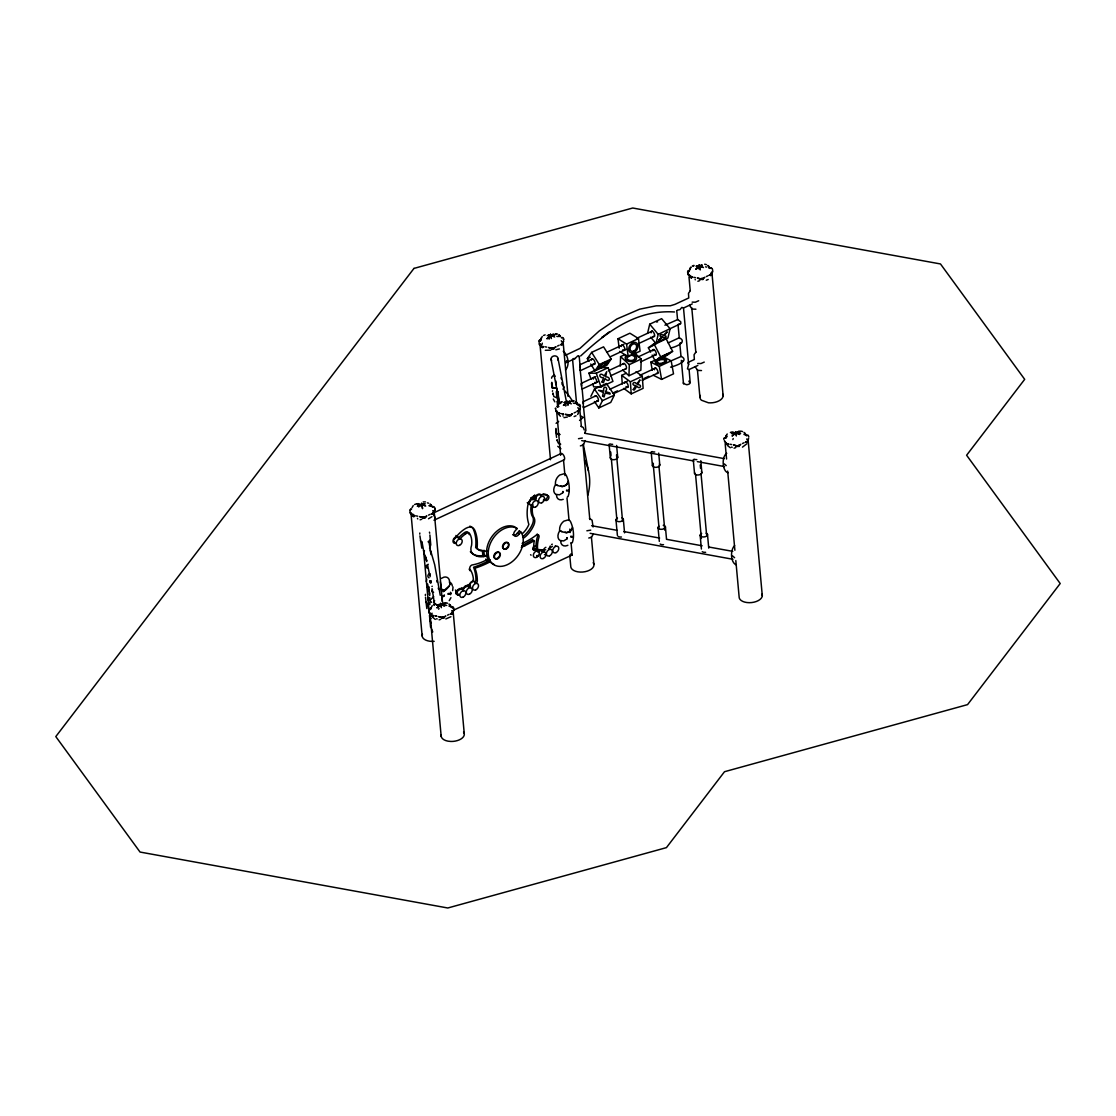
<?xml version="1.0" encoding="UTF-8"?>
<svg xmlns="http://www.w3.org/2000/svg" width="1116" height="1116" viewBox="0 0 1116 1116"><rect width="100%" height="100%" fill="white"/><g stroke="black" fill="none" stroke-linecap="round" stroke-linejoin="round"><path stroke-width="1.5" d="M444.14 596.251L444.377 594.967L442.075 597.716L442.438 602.012M448.66 594.158C447.223 595.009 448.395 592.01 448.618 594.172L451.017 593.503L450.418 592.275L450.599 592.959A7.854 5.496 -55.2 0 1 450.599 594.73M448.995 586.277C433.831 598.608 453.431 586.388 449.511 582.231L449.511 580.962A7.854 5.496 -55.2 0 0 444.042 577.125L441.211 578.437M449.999 582.747L450.236 583.849M453.026 586.946L452.636 590.629M562.701 492.812L562.938 491.528L562.701 492.812L559.465 494.806L555.838 494.346A7.854 5.496 -55.2 0 1 555.336 484.958L555.419 483.409A7.854 5.496 -55.2 0 1 559.772 474.998L564.529 473.644A10.797 2.943 29.8 0 0 565.31 474.23A15.108 6.584 41.6 0 0 566.133 475.095C569.23 481.401 570.374 490.091 568.086 496.536A15.54 6.124 -55 0 1 567.374 496.857M566.9 538.93L567.137 537.647L566.9 538.93L563.664 540.939L560.037 540.479A7.854 5.496 -55.2 0 1 559.535 531.09L559.618 529.542A7.854 5.496 -55.2 0 1 563.971 521.116L568.728 519.763A10.797 2.943 29.8 0 0 569.509 520.363A15.108 6.584 41.6 0 0 570.332 521.214C573.415 527.519 574.601 536.168 572.327 542.627M567.207 490.719C565.77 491.57 566.956 488.571 567.165 490.733L568.909 490.412M571.406 536.838C569.969 537.703 571.155 534.69 571.364 536.852L573.108 536.545M430.511 551.276L428.962 541.651M692.269 303.915L683.508 308.03L688.642 364.374L687.47 368.88L689.102 369.535L697.863 365.42M620.273 366.16L620.566 356.632L625.03 354.553M634.976 353.367L641.212 359.073L640.877 370.205L628.964 375.743L629.298 364.625L620.566 356.632M552.378 391.311L552.601 390.726M552.978 394.353L552.922 392.971L553.815 396.543L557.526 398.063L556.675 388.48M556.577 437.416L556.075 433.817M557.177 440.471C556.647 437.319 557.568 445.298 560.692 444.182M551.583 383.011L551.876 387.698M568.281 482.321L568.183 481.233M572.48 528.44L572.382 527.366M427.651 597.004L427.972 599.864M436.886 581.98L436.914 580.529M419.755 534.118L419.825 533.016M425.349 595.47L425.419 594.368M556.563 494.611L556.507 495.406A7.854 5.496 -55.2 0 0 563.217 499.34M560.762 540.744L560.706 541.525A7.854 5.496 -55.2 0 0 567.416 545.473L567.877 545.25M585.161 440.583L583.501 444.81L580.376 445.912M430.316 539.893L428.084 541.818M551.667 383.22L552.671 388.507L551.834 382.314M559.786 434.25C555.266 434.822 555.768 432.213 556.019 428.446M532.764 540.158L532.848 539.642A104.123 72.819 -55.2 0 1 523.627 544.692L521.758 545.585M429.674 597.451L429.953 600.31M412.864 514.058A12.081 4.548 -79.7 0 0 412.655 514.978L412.488 515.871L414.58 515.718L412.808 515.843L410.437 512.467L413.562 516.834L414.064 516.164A12.081 10.086 -11 0 1 414.65 515.494M444.294 617.274L444.015 618.208L438.532 616.604L442.885 617.832L445.8 616.046L441.88 618.348L441.49 617.525M726.614 443.359L726.823 444.252L724.396 440.848L726.865 444.182M593.335 534.062L591.41 537.34L588.76 538.024M647.531 333.377L649.721 324.198L661.635 318.66L670.102 328.815L667.912 337.995L652.469 345.472M655.678 343.226L654.715 343.812L656.068 343.491L658.189 334.368L680.83 323.57L680.76 321.813L677.538 319.343L676.742 310.736M441.545 591.396L440.304 581.924M726.084 437.751L724.061 438.002L725.47 437.723L727.2 433.971M580.222 407.954L579.078 410.911L580.236 407.954M422.518 517.475L422.908 518.298L423.982 517.113M569.606 414.887L565.17 414.343L570.653 415.933L570.932 415.012L568.128 415.25M701.559 279.195L704.601 277.452L701.559 279.195L697.333 278.037L702.815 279.614L702.996 278.721L701.378 278.428L700.29 278.93L700.681 279.767L701.755 278.568M411.944 507.85L413.227 505.59M542.223 336.502L540.046 341.384M541.232 337.897L540.507 340.296M557.861 404.759L557.093 407.019L558.851 403.364M726.209 435.352L725.442 437.611M430.929 607.899L430.455 609.294L432.213 605.639M689.214 270.811L689.102 271.551M431.446 628.238L431.013 626.006M550.439 334.27L551.248 337.646M699.23 264.813L700.178 269.096M430.204 574.991L430.092 576.721M430.204 600.185L433.664 596.544M430.483 617.901L429.967 620.356L431.083 623.091M556.089 423.369L558.642 421.36M427.651 584.017L429.534 594.856M450.948 597.674L449.246 600.659M568.142 482.014C565.993 488.027 560.371 486.911 555.642 484.567M572.341 528.133C570.192 534.145 564.57 533.043 559.841 530.7M426.8 579.106L426.256 581.631M561.934 345.137L563.608 341.091L562.478 344.147L560.441 344.704L562.994 344.049L562.617 343.212A12.081 5.524 65 0 0 562.185 342.361M578.576 411.999L579.246 410.088M711.157 274.703L712.385 271.634L710.725 275.68L710.111 275.15M747.427 441.504L748.585 438.546L747.357 441.615L745.418 442.159L747.985 441.504L747.594 440.68M590.866 396.333L594.493 389.052L606.406 383.513L614.358 395.12L610.745 402.402L598.832 407.94L594.41 401.495M598.832 407.94L602.445 400.658L614.358 395.12M547.049 338.65L551.276 335.149L554.917 335.037L550.411 335.498L547.105 338.72M695.84 269.193L698.532 266.501L701.601 265.301M451.324 613.744L451.924 614.274L452.468 613.284L450.432 613.856L452.984 613.186L452.608 612.349A12.081 5.524 65 0 0 451.715 610.675M709.232 275.247L711.785 274.592L711.408 273.755A12.081 5.524 65 0 0 710.976 272.904M437.095 607.857L440.401 604.635L444.224 603.937M695.896 269.263L699.202 266.04L702.271 265.259M589.039 361.333L587.337 358.613L591.647 352.377L603.561 346.839L611.163 359.031L606.867 365.267L594.954 370.819L590.727 364.039M594.954 370.819L599.264 364.569L611.163 359.031M430.246 549.881L430.999 554.596M577.572 414.468L578.493 413.171M746.841 443.763L742.475 447.139M571.824 542.878A15.54 6.124 -55 0 1 571.573 542.99L571.071 542.934M431.962 516.68L428.502 518.759M450.934 616.73L445.814 618.934M429.283 587.016L428.07 590.95M434.529 604.914L434.347 605.165A2.218 1.018 65 0 0 434.166 605.402M543.046 347.076L542.543 347.746L541.902 346.755M429.534 548.291L430.762 544.831L429.869 534.969M577.781 404.494L579.86 404.703M437.081 607.704L440.904 604.467L444.67 606.141M494.207 564.557A21.609 15.122 -55.2 0 1 489.673 540.256A21.609 15.122 -55.2 0 1 514.002 526.529L517.154 528.565L514.978 531.021A3.697 2.581 -55.2 0 0 514.518 535.959A3.697 2.581 -55.2 0 0 519.01 534.173L520.893 532.067L519.275 530.937L517.392 533.043A3.697 2.581 -55.2 0 1 512.649 534.592M429.772 601.775L429.897 604.551M474.677 582.301L475.304 581.603A2.776 1.939 -55.2 0 0 475.946 579.664A45.086 31.527 -55.2 0 0 473.714 567.639L473.547 567.249A104.123 72.819 -55.2 0 0 488.487 560.971L490.343 559.995M476.086 583.277L476.713 582.58A2.776 1.939 -55.2 0 0 477.355 580.655A45.086 31.527 -55.2 0 0 475.123 568.616L474.956 568.225A104.123 72.819 -55.2 0 0 489.896 561.948L490.105 561.836M418.667 506.971L421.43 504.585L424.499 503.804M563.036 389.275L563.971 387.057L563.175 385.578M436.565 605.151L439.565 604.342L443.819 605.583M567.556 482.823L566.635 484.609L562.157 486.688L560.86 485.948M571.755 528.956L570.834 530.742L566.356 532.82L565.059 532.067M674.524 311.978C636.106 309.453 607.369 331.536 580.641 355.976M566.356 362.602L575.228 358.473L577.642 355.892L579.218 356.604L578.674 356.06M584.631 432.771L585.9 430.525L583.082 402.764M419.337 506.204L422.294 504.223L425.252 503.888M711.269 274.689L709.232 275.261M602.905 336.767L601.873 337.548L609.643 331.647M650.642 352.154L648.382 347.787L653.948 343.77L664.369 338.915M652.135 355.069L655.134 360.887L660.7 356.855L672.613 351.317L665.847 338.218M672.613 351.317L667.047 355.334L655.134 360.887M417.565 505.199L421.402 504.306L425.684 506.092M436.551 605.249L440.904 604.467L441.378 607.69M731.538 433.566L735.374 432.687L738.806 433.901M565.519 369.982C569.885 365.337 568.351 355 563.231 351.219M690.372 290.592L688.488 293.369L688.767 297.958L674.915 304.389L670.409 305.756L656.222 305.826L639.621 309.188L616.883 319.009L599.208 330.992L579.929 348.443L565.31 355.376M695.952 351.945L694.068 354.721L694.347 359.31M552.825 348.652L555.81 346.909M423.787 517.74L426.828 515.997L423.787 517.768L419.56 516.568L425.043 518.159L425.308 517.224L423.606 516.973M734.663 545.585C730.101 549.63 730.394 562.771 736.323 564.905M554.024 349.071L551.89 349.224L551.499 348.387L554.303 348.15M568.518 416.087L572.438 413.771L569.523 415.57L568.811 414.999M739.28 445.605L739.001 446.54L733.519 444.949L737.871 446.163L736.867 446.679L736.49 445.842M552.894 348.611L555.824 346.923M665.945 355.334L667.48 354.218L665.401 354.986M690.637 275.512A12.081 4.548 -79.7 0 0 690.427 276.433L690.26 277.34L691.641 276.726M412.892 515.801L413.869 515.271M432.534 616.869L429.423 612.503L431.725 615.823L432.841 615.321M565.659 362.714L566.775 360.566M670.451 347.969C675.612 347.243 688.014 341.817 679.253 337.771L678.04 324.77M670.577 367.136C675.236 366.034 690.455 360.928 680.997 356.255L679.756 343.365M690.692 277.256L692.352 277.173L690.581 277.298L688.209 273.936L691.334 278.289M558.363 413.548L556.061 410.242L558.474 413.645L560.204 413.492L558.098 413.659M662.639 356.395L660.267 357.971L661.551 357.566M665.108 355.795L668.944 353.451L664.508 355.418M582.343 438.03L578.493 438.7M590.727 530.142L586.876 530.798M568.016 405.415L567.416 402.22L570.862 401.662M665.61 355.683L658.803 358.738L664.759 355.153M567.458 402.248C556.075 410.395 573.317 399.668 564.612 402.248M664.313 356.381L661.718 357.664M557.484 346.044L559.074 345.304M706.275 276.587L707.865 275.847M574.112 412.906L575.703 412.167M428.502 515.118L430.092 514.392M742.475 443.498L744.051 442.759M447.474 615.167L449.064 614.428M533.769 550.439A45.086 31.527 -55.2 0 1 534.173 541.134L534.257 540.618A104.123 72.819 -55.2 0 1 525.036 545.668L521.298 547.398M567.877 404.508L567.542 402.206L571.308 403.88M417.635 505.06L421.806 504.446L421.653 503.428M619.185 348.22L617.985 338.762L629.898 333.21L638.491 338.553L640.096 351.163L628.182 356.715L619.589 351.373M587.337 358.613L590.322 357.232M579.832 364.806L592.443 358.947M606.63 352.335L623.956 344.272M636.566 338.399L652.316 331.075M664.927 325.202L677.691 319.594M617.985 338.762L626.578 344.091L638.491 338.553M594.675 364.011L580.487 370.61L579.804 370.121M610.438 356.674L626.188 349.336M638.798 343.477L654.562 336.139M591.048 379.245L588.927 373.163L600.84 367.624L608.164 367.694L612.949 381.393L601.036 386.931L593.712 386.861L592.652 383.82M648.382 347.787L652.846 345.709M588.927 373.163L596.251 373.232L608.164 367.694M581.506 383.262L595.693 376.664M608.304 370.791L624.067 363.453M638.254 356.855L654.018 349.503M668.219 342.905L679.253 337.771L679.449 338.469M629.298 364.625L641.212 359.073M580.934 383.946L582.147 389.038L597.925 381.728M610.536 375.855L626.299 368.517M640.5 361.919L656.264 354.581M622.268 384.03L621.668 375.381L626.132 373.302M652.302 370.303L650.837 362.156L655.301 360.077M658.273 358.682L662.751 356.604L671.176 360.817L673.52 373.846L661.607 379.398L653.181 375.185M583.166 401.732L595.791 395.845M609.978 389.247L627.332 381.17M639.956 375.297L655.72 367.945M669.921 361.347L681.053 356.492M650.837 362.156L659.263 366.369L671.176 360.817M621.668 375.381L630.373 381.784L642.286 376.245L643.123 388.354L631.21 393.892L623.76 388.396M612.74 393.069L617.441 390.879M644.085 378.477L648.801 376.287M598.009 400.923L583.821 407.535L582.957 406.935M613.786 393.571L627.987 386.973M642.188 380.361L657.966 373.023M434.543 512.453L560.916 453.626M433.971 520.209L563.831 459.945A3.515 1.604 65 0 0 563.608 455.258A3.515 1.604 65 0 0 560.511 454.561M453.682 610.131L572.173 554.973L571.071 542.892M698.672 300.734L695.324 302.213L692.143 302.129M704.252 362.086L700.904 363.565L697.723 363.481M688.237 362.323L694.403 359.478M726.739 453.277C721.466 456.528 722.178 471.05 727.939 472.793M563.831 402.541L570.109 401.579M440.639 603.477L440.806 604.454L444.907 604.175M421.89 504.697L424.833 505.534M708.2 279.474L706.288 280.228M559.409 348.917L555.81 349.796M695.924 309.216L692.046 309.048L689.493 305.268M576.037 415.794L574.126 416.547M701.504 370.554L697.639 370.386L695.087 366.62M731.608 433.426L739.852 432.464L736.267 432.603L732.068 436.035L735.821 432.785L739.657 434.473M692.325 266.013L693.929 265.399M543.534 335.47L545.138 334.856M560.176 402.332L561.766 401.718M414.552 504.558L416.156 503.944M433.538 604.607L435.128 603.979M575.228 358.473L573.01 358.696M579.553 420.439L583.236 417.398L580.446 415.85M431.46 513.806L434.012 513.137L433.622 512.3A12.081 5.524 65 0 0 432.743 510.626M431.46 513.792L433.538 513.193L434.626 510.179L432.952 514.225L432.338 513.695M697.877 281.26L699.551 280.702M550.76 350.159L545.319 350.298M567.388 417.035L563.957 417.649M420.104 519.805L421.778 519.247M734.063 448.186L735.737 447.628M439.076 619.854L440.75 619.296M695.993 266.208L699.174 265.761L703.471 267.561M547.203 335.665L550.397 335.219L553.815 336.446M679.7 324.421L678.43 324.198M681.485 342.835L680.425 342.849M683.201 361.263L681.723 360.97M428.279 564.278L425.866 565.756L427.121 568.253M539.419 343.393L541.734 346.685L543.562 346.63L541.469 346.797M431.892 615.851L433.552 615.767L431.46 615.92L431.627 615.028A12.081 4.548 -79.7 0 1 432.073 613.186M450.808 613.535L452.426 613.256M696.775 265.929L702.606 266.989M547.984 335.386L551.304 335.428L554.68 337.018M577.837 404.48L579.134 404.355M552.546 387.698L556.619 388.019M711.283 268.035L709.985 268.161L712.022 268.384M683.508 308.03L681.876 307.374L679.923 309.634L677.245 310.178M562.492 337.492L561.209 337.618L563.231 337.841M747.483 434.947L748.208 435.296M433.51 506.58L432.213 506.706L434.25 506.929M442.313 589.388L443.61 590.127L441.308 589.304M701.615 279.251L700.96 278.679M423.843 517.796L423.187 517.224M423.201 501.935L425.447 501.907M557.763 485.544L556.354 484.986M561.962 531.676L560.553 531.118M552.741 348.68L548.542 347.481L552.894 348.694L552.169 348.136M559.813 434.626L558.391 434.291M693.803 277.34L695.491 277.633M545.013 346.797L546.7 347.09M729.99 444.252L731.691 444.559M416.031 515.871L417.719 516.178M567.444 402.192L567.123 400.993L567.5 402.179M584.868 433.301L724.312 458.648M581.701 440.611L693.929 461.006M697.333 461.619L724.535 466.572M591.606 525.706L617.12 530.337M623.914 531.579L659.626 538.065M666.433 539.307L702.145 545.794M708.939 547.035L732.752 551.36M590.141 533.322L732.975 559.283M412.655 514.978L413.883 515.201M442.578 617.022L444.196 617.315M567.514 402.206L570.457 403.308M421.806 504.446L421.569 503.274M581.031 426.27L583.277 427.526L584.268 430.023M589.415 518.368L592.08 520.195L593.084 526.961M704.684 264.213L706.4 264.645M555.908 333.67L557.623 334.103M740.885 431.139L742.6 431.557M572.536 400.532L574.252 400.965M427.372 502.87L428.628 503.19M445.898 602.807L447.614 603.24M449.511 582.231L449.86 582.315A7.854 5.496 -55.2 0 1 452.287 585.914M726.223 465.609L724.242 463.851M734.607 557.707L732.626 555.963M560.916 448.785L557.791 446.33M422.127 542.195L420.369 540.814M424.512 550.927L423.564 550.327L422.029 542.209M554.192 388.173L555.587 388.117M558.516 413.576L559.186 414.608L559.493 412.976M452.482 606.63L453.222 606.978M730.31 447.753L727.59 445.591M435.31 619.422L432.603 617.26M427.01 603.324L425.949 602.152M517.154 528.565L515.634 527.673A21.609 15.122 -55.2 0 0 488.794 548.207A21.609 15.122 -55.2 0 0 507.431 564.64A21.609 15.122 -55.2 0 0 521.521 532.862L520.893 532.067M688.865 381.128L690.134 383.207L688.865 384.253L686.814 384.755L683.48 383.625L681.332 360.356M570.764 553.996L572.173 554.973M517.392 533.043L519.01 534.173M523.627 544.692L525.036 545.668M465.386 533.364L465.818 533.657A4.464 3.125 -55.2 0 1 469.139 532.946L469.948 534.104A23.227 16.252 -55.2 0 1 471.663 544.636L471.524 545.571A9.305 6.515 -55.2 0 0 472.542 553.55A23.227 16.252 -55.2 0 0 485.837 556.089L486.799 555.754L488.083 559.116L486.562 559.939A55.521 38.823 -55.2 0 1 471.915 565.003A2.776 1.939 -55.2 0 0 470.031 569.313A30.509 21.33 -55.2 0 1 473.491 580.418A25.305 17.703 -55.2 0 1 472.361 581.673M455.412 590.043L456.388 590.727A2.776 1.939 -55.2 0 0 455.83 592.01M485.906 559.981L487.357 561.013M488.975 562.143L487.539 561.111A21.609 15.122 -55.2 0 1 485.906 558.963M442.857 617.804L442.159 617.274M636.064 371.67L642.286 376.245M452.761 608.22L453.166 608.583A2.218 1.855 -11 0 1 453.724 610.773M429.353 590.741L427.344 587.197M430.706 601.51L431.613 602.319M430.023 617.692L430.943 618.501M622.714 370.038L628.964 375.743M554.819 401.844L553.271 399.04M745.321 433.733L744.107 432.45L746.004 435.045L745.362 433.803M559.242 414.999L560.441 416.268M431.348 505.353L430.134 504.069L432.045 506.678L431.487 505.534M450.334 605.402L451.017 606.727L449.12 604.119L450.459 605.583M541.888 346.713L539.433 343.379M649.721 324.198L658.189 334.368M650.712 337.199L655.999 343.547M519.275 530.937L519.889 531.732M726.795 444.238L727.534 445.2L727.841 443.582M699.286 264.673L700.234 269.933M594.493 389.052L602.445 400.658M591.647 352.377L599.264 364.569M579.748 365.853L581.855 385.773M432.757 631.963L431.697 629.201M421.806 548.151L419.923 535.875M438.267 587.979L438.616 589.248M687.972 363.202L688.642 364.374M653.948 343.77L660.7 356.855M425.88 558.335L425.308 556.34L426.73 560.65L424.317 553.857M596.251 373.232L601.036 386.931M426.814 608.569L425.503 597.227M561.027 377.752L561.362 378.966M424.052 552.071L423.564 550.327L429.172 611.833L427.637 603.714M425.963 558.614L426.758 561.585M735.625 431.808L736.225 435.114M735.542 431.641L736.365 436.007M550.565 334.186L551.388 338.553M429.437 532.151L429.702 533.211M440.555 603.324L440.806 604.454M557.428 401.565L557.749 402.667L557.526 398.063M558.251 392.204L558.056 391.465L559.046 403.825M430.748 551.039L434.696 564.738L440.262 595.316M427.665 565.352L429.716 575.354M555.126 376.371C554.973 373.693 551.471 376.538 551.555 378.185M577.823 410.744L577.962 411.469A12.081 10.086 -11 0 0 577.265 410.967M583.25 444.056L588.467 470.854M557.986 358.389L566.272 400.993M551.025 359.226L559.646 403.546M421.904 504.46L422.559 508.589M659.263 366.369L661.607 379.398M432.059 588.592L434.529 603.965M441.015 605.304L441.239 606.783M422.043 505.255L422.462 508.464M485.488 555.531L484.428 555.098A23.227 16.252 -55.2 0 1 471.133 552.573A9.305 6.515 -55.2 0 1 470.366 551.625M626.578 344.091L628.182 356.715M555.838 380.988L556.326 385.02M555.866 429.339L556.87 434.626L556.745 433.831M723.81 438.672L723.935 439.634M538.833 341.203L538.958 342.166M428.823 610.34L428.949 611.303M409.837 510.291L409.963 511.254M748.655 436.049L748.766 437.151M712.468 269.137L712.58 270.239M580.306 405.457L580.418 406.559M563.678 338.594L563.789 339.696M561.92 382.635L562.129 384.532M453.668 607.718L453.78 608.82M434.808 508.784L434.682 507.668L434.822 508.784M748.194 440.862L762.298 595.777M712.022 273.769L723.126 395.734M725.163 443.526L726.572 459.011M727.674 471.064L734.886 550.244M735.821 560.567L739.113 596.711A11.634 6.389 -5.2 0 0 751.738 602.556A11.634 6.389 -5.2 0 0 762.033 594.13M688.977 276.866L690.218 290.606M691.78 307.793L695.854 352.447M697.416 369.633L699.913 397.115M700.792 460.741L701.88 472.71M707.488 534.48L708.744 548.137M700.234 464.94L700.555 468.399M701.029 473.616L706.554 534.341M695.533 474.286L701.378 538.484M693.259 459.541L694.515 473.212M700.164 535.373L701.406 549.03M658.705 453.096L659.793 465.051M665.401 526.822L666.489 538.791M658.942 465.958L664.787 530.17M653.125 463.168L659.138 529.11M651.172 451.896L652.428 465.553M658.077 527.715L659.319 541.386M616.618 445.451L617.706 457.407M623.314 519.177L624.569 532.848M616.534 454.84L622.547 520.781M610.731 452.036L611.038 455.509M611.359 458.983L616.883 519.721M609.085 444.238L610.34 457.909M615.99 520.07L617.399 535.443M579.79 409.335L581.366 426.549M583.082 445.479L589.82 519.484M591.382 536.698L593.893 564.236M572.592 359.575L576.609 403.755M563.231 343.198L568.086 396.445M569.007 490.147L569.118 491.486M573.206 536.28L573.317 537.619M563.524 460.029L564.947 475.569M566.984 498.001L569.034 520.447M569.816 529.082L570.123 532.541M556.284 391.646L556.717 396.32M557.177 401.495L557.498 404.955M556.717 412.153L560.637 455.175M569.718 555.015L570.82 567.054A11.634 6.389 -5.2 0 0 585.077 571.699A11.634 6.389 -5.2 0 0 593.182 562.659M540.018 344.635L550.495 459.722M453.152 611.638L464.256 733.603M434.236 512.035L442.368 601.357M430.079 614.456L441.183 736.42M429.479 615.251L430.567 627.206M411.051 513.96L422.141 635.925M579.218 356.478L580.236 367.848M583.487 403.769L582.161 389.065M689.102 369.535L690.134 382.007M441.978 596.125L442.075 597.716M630.373 381.784L631.21 393.892M683.48 382.439L683.48 383.625M458.467 594.479A2.776 1.939 -55.2 0 1 456.221 593.266A2.776 1.939 -55.2 0 1 457.825 590.029M469.934 583.947A25.305 17.703 -55.2 0 1 466.028 586.793M464.675 587.574A25.305 17.703 -55.2 0 1 461.94 588.857M460.559 589.346A25.305 17.703 -55.2 0 1 459.192 589.736M459.569 539.168A39.771 27.816 -55.2 0 1 465.818 533.657M454.547 542.543A2.776 1.939 -55.2 0 1 453.947 541.692M454.156 539.795A2.776 1.939 -55.2 0 1 454.505 539.168M455.454 537.842A27.579 19.293 -55.2 0 1 465.888 528.3A9.612 6.724 -55.2 0 1 474.732 530.114A45.282 31.666 -55.2 0 1 477.062 548.542A17.396 12.164 -55.2 0 0 487.399 550.676M552.49 546.296A25.305 17.703 -55.2 0 1 548.444 548.626M545.696 549.714A25.305 17.703 -55.2 0 1 537.717 550.523A30.509 21.33 -55.2 0 1 538.972 537.215A2.776 1.939 -55.2 0 0 536.475 534.955A55.521 38.823 -55.2 0 1 522.149 543.38M555.322 545.64A2.776 1.939 -55.2 0 1 555.629 546.059M546.045 554.15A31.82 22.264 -55.2 0 1 544.427 554.666M538.121 555.601A31.82 22.264 -55.2 0 1 536.615 555.545M536.922 495.434A27.579 19.293 -55.2 0 0 535.61 495.853A9.612 6.724 -55.2 0 0 527.812 505.409A45.282 31.666 -55.2 0 0 528.886 524.422A17.396 12.164 -55.2 0 1 522.274 533.713M543.311 500.177A39.771 27.816 -55.2 0 1 546.477 500.554A2.776 1.939 -55.2 0 0 548.793 498.141A2.776 1.939 -55.2 0 0 547.97 495.657A27.579 19.293 -55.2 0 0 539.544 494.876A2.776 1.939 -55.2 0 0 538.303 495.002M532.904 504.795A23.227 16.252 -55.2 0 0 533.155 516.01L533.448 516.75A9.305 6.515 -55.2 0 1 533.908 524.98A23.227 16.252 -55.2 0 1 523.976 537.884M456.904 594.298A2.776 1.939 -55.2 0 1 455.844 593.238M546.993 494.946A2.776 1.939 -55.2 0 1 547.259 497.499A2.776 1.939 -55.2 0 1 545.068 499.563A39.771 27.816 -55.2 0 0 544.036 499.396M522.567 536.908A23.227 16.252 -55.2 0 0 532.499 524.004A9.305 6.515 -55.2 0 0 532.039 515.759L531.746 515.034A23.227 16.252 -55.2 0 1 531.104 505.827M543.143 493.816A27.579 19.293 -55.2 0 1 546.561 494.681M537.173 534.02A2.776 1.939 -55.2 0 1 537.563 536.238A30.509 21.33 -55.2 0 0 536.308 549.546A25.305 17.703 -55.2 0 0 540.2 549.602M469.236 534.62A23.227 16.252 -55.2 0 0 468.539 533.127L467.73 531.969A4.464 3.125 -55.2 0 0 464.409 532.681A39.771 27.816 -55.2 0 0 458.16 538.177M482.056 550.258A17.396 12.164 -55.2 0 1 475.653 547.565A45.282 31.666 -55.2 0 0 473.324 529.137A9.612 6.724 -55.2 0 0 469.766 526.194M469.125 569.09A30.509 21.33 -55.2 0 1 470.017 570.722M463.545 732.026A11.634 6.389 -5.2 0 1 450.92 741.456L448.004 741.163A11.634 6.389 -5.2 0 1 441.252 734.747M434.166 641.337A11.634 6.389 -5.2 0 1 422.434 634.251M722.75 394.101A11.634 6.389 -5.2 0 1 708.437 402.792L701.434 400.225A11.634 6.389 -5.2 0 1 700.332 395.427M738.973 445.702A11.634 6.389 -5.2 0 1 735.96 446.051M554.443 348.206A11.634 6.389 -5.2 0 1 551.443 348.611M711.45 273.727A11.634 6.389 -5.2 0 1 710.264 275.345M703.192 278.763A11.634 6.389 -5.2 0 1 700.178 279.153M433.803 512.007A11.634 6.389 -5.2 0 1 432.743 513.639M425.894 517.196A11.634 6.389 -5.2 0 1 422.908 517.657M414.58 516.471A11.634 6.389 -5.2 0 1 412.655 515.313M551.625 360.635A3.515 2.929 -11 0 1 554.234 355.892A3.515 2.929 -11 0 1 557.651 359.896M584.561 460.071A68.481 57.153 -11 0 1 587.769 495.365M564.794 390.809A68.481 57.153 -11 0 1 572.703 401.662M439.718 605.346A15.108 12.611 -11 0 1 440.904 605.165A15.108 6.919 65 0 0 440.206 604.719M445.605 605.221A15.108 12.611 -11 0 1 446.749 605.43M448.939 606.072A15.108 12.611 -11 0 1 449.971 606.518M450.962 607.02A15.108 12.611 -11 0 1 451.882 607.592M435.38 604.188A15.108 6.919 65 0 1 435.882 603.951M433.05 616.213A12.081 10.086 -11 0 1 433.636 615.544M437.193 618.892A2.218 0.837 -79.7 0 1 436.579 618.752M442.857 603.296A15.108 5.692 -79.7 0 1 445.591 603.212M438.644 609.197A15.108 5.692 -79.7 0 1 439.062 608.262M441.392 604.565A15.108 5.692 -79.7 0 1 442.368 603.63M429.102 613.326A2.218 1.855 -11 0 1 429.018 612.363M698.295 268.803A15.108 5.692 -79.7 0 1 698.755 267.979M699.216 267.24A15.108 5.692 -79.7 0 1 699.704 266.571M701.169 265.05A15.108 5.692 -79.7 0 1 701.657 264.715M693.329 266.319A15.108 6.919 65 0 1 693.734 265.915M698.323 265.761A15.108 6.919 65 0 1 699.007 266.124M691.836 277.619A12.081 10.086 -11 0 1 692.422 276.949M705.563 266.836A15.108 12.611 -11 0 1 706.665 267.129M708.786 267.924A15.108 12.611 -11 0 1 709.762 268.426M712.622 270.756A2.218 1.855 -11 0 1 712.524 272.178M687.902 274.731A2.218 1.855 -11 0 1 688 273.308M695.24 279.837A2.218 0.837 -79.7 0 1 695.17 279.391M577.865 407.605A12.081 5.524 65 0 1 578.813 409.237M571.81 400.728A15.108 5.692 -79.7 0 1 572.62 401.244M565.7 406.001A15.108 5.692 -79.7 0 1 566.147 405.122M567.067 403.56A15.108 5.692 -79.7 0 1 567.542 402.89M569.007 401.369A15.108 5.692 -79.7 0 1 569.983 400.784M561.571 402.234A15.108 6.919 65 0 1 562.032 401.913M566.161 402.081A15.108 6.919 65 0 1 566.844 402.444M556.396 411.804A2.218 1.855 -11 0 1 555.754 411.051M580.055 408.916A2.218 1.855 -11 0 1 579.623 409.265M579.818 406.322A2.218 1.855 -11 0 1 580.194 406.656M558.028 407.131A15.108 12.611 -11 0 1 558.907 406.405M573.387 403.155A15.108 12.611 -11 0 1 574.503 403.448M576.609 404.243A15.108 12.611 -11 0 1 577.6 404.745M578.52 405.317A15.108 12.611 -11 0 1 579.385 405.959M575.075 403.057A12.081 10.086 -11 0 1 575.814 403.504M563.092 416.156A2.218 0.837 -79.7 0 1 563.008 415.71M560.72 403.49A2.218 1.018 65 0 1 560.804 403.127M416.91 503.902A15.108 6.919 65 0 1 419.225 503.818M421.234 504.669A15.108 6.919 65 0 1 421.932 505.116A15.108 5.692 -79.7 0 1 422.406 504.516M422.908 504.014A15.108 5.692 -79.7 0 1 423.396 503.581M411.26 514.267A2.218 1.855 -11 0 1 410.772 514.03M410.13 513.276A2.218 1.855 -11 0 1 410.046 512.314M430.204 505.729A12.081 10.086 -11 0 1 430.888 506.245M434.584 508.868A2.218 1.855 -11 0 1 434.752 510.723M417.328 506.301A15.108 12.611 -11 0 1 418.43 505.897M428.893 505.66A15.108 12.611 -11 0 1 429.981 506.022M417.775 518.898A2.218 0.837 -79.7 0 1 417.468 518.368M746.702 438.993A12.081 5.524 65 0 1 747.162 439.83M726.586 437.081A12.081 10.086 -11 0 1 727.172 436.412M725.623 438.142A12.081 5.524 65 0 1 725.986 437.89M730.38 432.506A15.108 6.919 65 0 1 732.556 432.087M733.184 432.199A15.108 6.919 65 0 1 733.84 432.394M735.193 433.036A15.108 6.919 65 0 1 735.89 433.482A15.108 12.611 -11 0 1 737.076 433.385M732.849 439.565A15.108 5.692 -79.7 0 1 733.226 438.532M735.89 433.496A15.108 5.692 -79.7 0 1 736.379 432.896M736.867 432.394A15.108 5.692 -79.7 0 1 737.355 431.962M738.332 431.376A15.108 5.692 -79.7 0 1 740.159 431.32M739.448 433.413A15.108 12.611 -11 0 1 740.606 433.538M743.94 434.403A15.108 12.611 -11 0 1 744.972 434.835M745.948 435.338A15.108 12.611 -11 0 1 746.883 435.924M732.194 447.223A2.218 0.837 -79.7 0 1 731.566 447.07M549.728 336.209A15.108 12.611 -11 0 1 550.913 336.028A15.108 5.692 -79.7 0 0 550.439 336.697M556.758 336.293A15.108 12.611 -11 0 1 557.874 336.586M561.236 340.743A12.081 5.524 65 0 1 561.725 341.538M540.311 341.008A12.081 5.524 65 0 1 540.646 340.687M541.846 344.97A12.081 4.548 -79.7 0 1 542.334 343.17M555.182 333.865A15.108 5.692 -79.7 0 1 555.991 334.381M549.072 339.125A15.108 5.692 -79.7 0 1 549.504 338.246M552.866 334.158A15.108 5.692 -79.7 0 1 553.355 333.921M539.767 344.942A2.218 1.855 -11 0 1 539.112 344.188M563.189 339.445A2.218 1.855 -11 0 1 563.566 339.794M558.446 336.181A12.081 10.086 -11 0 1 559.186 336.641M548.863 334.926A15.108 6.919 65 0 1 549.532 335.219M654.506 369.745A2.957 1.353 65 0 1 655.873 368.238A2.957 1.353 65 0 1 657.938 371.795A2.957 1.353 65 0 1 656.571 373.316M624.695 383.179A2.957 1.353 65 0 1 626.55 382.453A2.957 1.353 65 0 1 628.168 386.471A2.957 1.353 65 0 1 626.034 386.499M594.954 396.501A2.957 1.353 65 0 1 596.92 396.459A2.957 1.353 65 0 1 598.399 400.142A2.957 1.353 65 0 1 596.697 400.825M623.021 364.43A2.957 1.353 65 0 1 625.797 365.239A2.957 1.353 65 0 1 625.462 368.88M631.754 354.135A5.733 3.767 1.8 0 1 636.315 359.157A5.733 3.767 1.8 0 1 628.141 361.11A5.733 3.767 1.8 0 1 626.425 355.418M630.442 355.181A4.059 2.678 1.8 0 1 634.739 358.78A4.059 2.678 1.8 0 1 628.085 359.729A4.059 2.678 1.8 0 1 629.41 355.334M593.28 379.133A2.957 1.353 65 0 1 594.702 377.557A2.957 1.353 65 0 1 596.725 381.393A2.957 1.353 65 0 1 594.954 382.314M652.79 350.87A2.957 1.353 65 0 1 654.646 350.131A2.957 1.353 65 0 1 656.264 354.163A2.957 1.353 65 0 1 654.129 354.19M591.55 359.952A2.957 1.353 65 0 1 593.405 359.408A2.957 1.353 65 0 1 595.051 363.244A2.957 1.353 65 0 1 593.196 363.788M621.347 346.49A2.957 1.353 65 0 1 623.035 345.416A2.957 1.353 65 0 1 624.82 349.378A2.957 1.353 65 0 1 622.826 349.768M651.144 332.847A2.957 1.353 65 0 1 652.511 331.326A2.957 1.353 65 0 1 654.576 334.898A2.957 1.353 65 0 1 653.209 336.418M656.599 322.022A5.733 2.553 -39.8 0 1 657.617 321.854M433.622 592.289A1.66 1.381 -11 0 1 432.562 589.806M430.678 583.096A1.66 1.381 -11 0 1 431.208 580.697M431.306 582.566A1.66 1.381 -11 0 1 429.981 581.018M431.139 581.771A1.66 1.381 -11 0 1 429.897 580.934M431.92 586.458A1.66 1.381 -11 0 1 432.297 586.263M434.556 602.989A1.66 1.381 -11 0 1 434.696 600.771M429.744 595.428A2.776 2.316 -11 0 1 429.995 593.098M428.99 577.851A2.776 2.316 -11 0 1 430.092 573.596M433.817 515.187A3.515 1.604 65 0 1 434.668 520.084M616.604 456.039A3.697 2.023 -5.2 0 1 616.855 458.774A3.697 2.023 -5.2 0 1 611.931 459.471A3.697 2.023 -5.2 0 1 610.815 456.863M621.975 517.894A3.697 2.023 -5.2 0 1 622.31 520.865A3.697 2.023 -5.2 0 1 616.883 521.144A3.697 2.023 -5.2 0 1 617.483 518.117M612.656 444.321A3.697 2.023 -5.2 0 1 610.034 443.903M621.445 537.005A3.697 2.023 -5.2 0 1 618.083 536.391M663.239 525.315A3.697 2.023 -5.2 0 1 664.969 528.049A3.697 2.023 -5.2 0 1 659.682 529.096A3.697 2.023 -5.2 0 1 658.872 526.18M706.149 533.197A3.697 2.023 -5.2 0 1 706.484 536.168A3.697 2.023 -5.2 0 1 701.057 536.433A3.697 2.023 -5.2 0 1 701.657 533.42M659.277 464.075A3.697 2.023 -5.2 0 1 658.245 466.823A3.697 2.023 -5.2 0 1 653.306 466.809A3.697 2.023 -5.2 0 1 653.474 464.047M654.743 451.966A3.697 2.023 -5.2 0 1 652.121 451.548M701.364 471.719A3.697 2.023 -5.2 0 1 698.7 474.942A3.697 2.023 -5.2 0 1 694.626 472.668M705.619 552.294A3.697 2.023 -5.2 0 1 702.257 551.681M696.83 459.611A3.697 2.023 -5.2 0 1 694.208 459.192M663.532 544.65A3.697 2.023 -5.2 0 1 660.17 544.036M549.602 547.747A3.697 2.581 -55.2 0 1 550.272 546.003M551.555 544.608A3.697 2.581 -55.2 0 1 552.308 544.162M543.115 551.75A3.697 2.581 -55.2 0 1 543.394 550.021M543.827 549.17A3.697 2.581 -55.2 0 1 544.413 548.402M545.11 547.775A3.697 2.581 -55.2 0 1 545.877 547.328M542.195 550.969A2.776 1.939 -55.2 0 1 541.902 549.895M543.924 551.834A2.776 1.939 -55.2 0 1 544.148 549.937M534.076 550.035A3.697 2.581 -55.2 0 0 532.96 547.482A3.697 2.581 -55.2 0 1 536.503 546.296M532.848 548.919A3.697 2.581 -55.2 0 1 536.043 550.69M531.118 555.154A3.697 2.581 -55.2 0 1 530.588 554.722M533.057 548.751A2.776 1.939 -55.2 0 1 533.35 549.839M533.057 549.63A2.776 1.939 -55.2 0 1 534.187 549.532M535.554 550.62A3.697 2.581 -55.2 0 1 537.549 548.695M541.804 549.965A3.697 2.581 -55.2 0 1 542.836 551.764M537.898 556.228A3.697 2.581 -55.2 0 1 537.382 555.796M537.577 551.834A3.697 2.581 -55.2 0 1 541.148 549.742M541.79 551.192A2.776 1.939 -55.2 0 1 542.013 551.681M538.261 551.988A2.776 1.939 -55.2 0 1 539.851 550.704M536.308 550.62A2.776 1.939 -55.2 0 1 536.768 550.076M535.234 498.531A2.776 1.939 -55.2 0 1 534.773 494.932M535.833 500.094A3.697 2.581 -55.2 0 1 537.326 494.751A3.697 2.581 -55.2 0 1 541.288 496.076M535.178 499.41A3.697 2.581 -55.2 0 1 533.615 495.783M536.14 498.81A2.776 1.939 -55.2 0 1 536.14 497.569M536.726 496.285A2.776 1.939 -55.2 0 1 537.187 495.741M531.453 505.046A3.697 2.581 -55.2 0 1 529.751 500.456A3.697 2.581 -55.2 0 1 534.829 499.619M530.644 497.834A2.776 1.939 -55.2 0 1 532.304 499.536M529.486 502.884A2.776 1.939 -55.2 0 1 528.942 502.842M531.913 497.178A3.697 2.581 -55.2 0 1 533.016 499.731M529.626 503.665A3.697 2.581 -55.2 0 1 527.282 502.549M529.849 501.879A2.776 1.939 -55.2 0 1 533.601 499.438M484.749 556.368A21.609 15.122 -55.2 0 1 483.981 550.216M483.647 556.577A21.609 15.122 -55.2 0 1 482.475 552.294M456.193 543.115A3.697 2.581 -55.2 0 1 452.998 541.344A3.697 2.581 -55.2 0 1 455.76 536.922A3.697 2.581 -55.2 0 1 458.955 538.693M455.872 535.485A3.697 2.581 -55.2 0 1 457.002 537.201M454.854 542.502A2.776 1.939 -55.2 0 1 454.031 541.93M454.031 539.53A2.776 1.939 -55.2 0 1 455.97 537.619M455.97 536.754A2.776 1.939 -55.2 0 1 456.193 537.242M463.168 590.908A3.697 2.581 -55.2 0 1 465.372 585.928A3.697 2.581 -55.2 0 1 468.971 587.49M462.094 589.374A2.776 1.939 -55.2 0 1 461.871 587.644M463.824 588.997A2.776 1.939 -55.2 0 1 464.87 587.155M465.986 586.43A2.776 1.939 -55.2 0 1 467.576 586.556M470.338 585.551A2.776 1.939 -55.2 0 1 468.176 584.575M470.338 587.644A3.697 2.581 -55.2 0 1 470.938 582.161A3.697 2.581 -55.2 0 1 475.276 583.18M472.738 580.376A3.697 2.581 -55.2 0 1 473.31 581.701M470.687 586.193A3.697 2.581 -55.2 0 1 467.939 585.942M470.352 586.416A2.776 1.939 -55.2 0 1 470.338 584.031M471.161 582.845A2.776 1.939 -55.2 0 1 471.705 582.413M459.025 595.149A3.697 2.581 -55.2 0 1 457.323 590.545A3.697 2.581 -55.2 0 1 462.415 589.722M459.011 594.326A2.776 1.939 -55.2 0 1 458.467 594.284M457.42 591.982A2.776 1.939 -55.2 0 1 457.992 590.699M458.997 589.708A2.776 1.939 -55.2 0 1 460.169 589.276M496.327 558.628A3.697 2.581 -55.2 0 1 493.928 555.559A3.697 2.581 -55.2 0 1 497.834 551.932A3.697 2.581 -55.2 0 1 499.55 555.642M499.131 556.493A3.697 2.581 -55.2 0 1 497.108 558.377M508.212 545.919A3.697 2.581 -55.2 0 1 503.204 548.486A3.697 2.581 -55.2 0 1 504.697 542.795A3.697 2.581 -55.2 0 1 508.436 545.04M602.026 381.993L603.449 382.69L605.025 378.519C609.364 383.653 611.861 376.803 605.653 376.817L606.699 371.656L604.175 376.106C599.822 370.972 597.339 377.822 603.547 377.808L602.026 381.993M633.246 389.624L634.404 389.958L636.817 386.136C639.566 390.279 643.179 384.657 637.794 384.574L639.998 379.872L636.678 384.002C633.93 379.859 630.317 385.494 635.702 385.564L633.246 389.624M658.789 340.213L662.862 336.99C664.55 339.543 668.61 335.651 664.104 335.693L667.284 331.912L663.239 335.372C661.523 332.805 657.533 336.753 661.997 336.669L658.789 340.213M602.556 396.11L604.105 396.989L605.123 393.111L610.187 394.06L609.796 392.944L605.472 391.604C609.308 386.987 602.417 384.825 603.714 391.06L598.581 390.307L603.365 392.581L602.556 396.11M453.584 610.215L452.44 613.186L453.598 610.229M690.023 268.44L689.256 270.7L690.999 267.045L690.023 268.44M579.065 410.925L577.07 411.567L579.106 411.023M413.966 268.412L55.8 736.588L140.044 852.052L447.795 907.992L666.433 847.63L724.507 771.714L967.558 704.615L1060.2 583.529L966.609 455.244L1024.683 379.342L940.481 263.948L632.744 208.008L413.966 268.412M739.057 445.34L737.871 446.079L740.801 444.363L739.057 445.34M539.712 340.213L539.084 340.533L540.576 340.24L539.767 340.213M688.502 270.756L687.875 271.076L689.269 270.797L688.502 270.756M410.716 509.301L410.102 509.621L411.497 509.342L410.716 509.301M429.702 609.35L429.074 609.671L430.469 609.392L429.702 609.35M727.423 444.07L728.553 444.084L727.451 444.07M563.343 413.938L561.641 413.659L563.343 413.966M436.705 616.213L435.003 615.92L436.691 616.227M709.12 266.808L707.921 265.524L709.12 266.808M560.344 336.265L559.13 334.981L560.344 336.265M576.972 403.127L575.758 401.844L577.014 403.211M687.749 272.709L687.623 271.746L687.735 272.723M555.587 409.028L555.475 408.065L555.573 409.042M657.394 363.983A5.733 2.539 -10.2 0 0 666.573 361.124A5.733 2.539 -10.2 0 0 659.04 359.352A5.733 2.539 -10.2 0 0 657.394 363.983M658.44 363.258A4.059 1.8 -10.2 0 0 664.955 361.221A4.059 1.8 -10.2 0 0 659.612 359.966A4.059 1.8 -10.2 0 0 658.44 363.258M600.255 367.82A5.733 1.325 -32 0 0 607.955 362.226A5.733 1.325 -32 0 0 600.98 364.737A5.733 1.325 -32 0 0 600.255 367.82M601.078 366.969A4.059 0.935 -32 0 0 606.532 363.007A4.059 0.935 -32 0 0 601.58 364.793A4.059 0.935 -32 0 0 601.078 366.969M633.958 352.517A5.733 4.171 -58.2 0 0 637.027 343.323A5.733 4.171 -58.2 0 0 629.033 347.048A5.733 4.171 -58.2 0 0 633.958 352.517M633.776 351.094A4.059 2.957 -58.2 0 0 635.953 344.579A4.059 2.957 -58.2 0 0 630.275 347.216A4.059 2.957 -58.2 0 0 633.776 351.094M556.005 552.629A3.697 2.581 -55.2 0 0 558.265 546.826A3.697 2.581 -55.2 0 0 553.09 549.128A3.697 2.581 -55.2 0 0 556.005 552.629M549.574 555.782A3.697 2.581 -55.2 0 0 551.82 549.979A3.697 2.581 -55.2 0 0 546.659 552.28A3.697 2.581 -55.2 0 0 549.574 555.782M536.545 557.372A3.697 2.581 -55.2 0 0 538.791 551.583A3.697 2.581 -55.2 0 0 533.629 553.871A3.697 2.581 -55.2 0 0 536.545 557.372M543.325 558.46A3.697 2.581 -55.2 0 0 545.571 552.657A3.697 2.581 -55.2 0 0 540.409 554.959A3.697 2.581 -55.2 0 0 543.325 558.46M541.79 502.758A3.697 2.581 -55.2 0 0 544.036 496.955A3.697 2.581 -55.2 0 0 538.875 499.257A3.697 2.581 -55.2 0 0 541.79 502.758M535.485 507.069A3.697 2.581 -55.2 0 0 537.731 501.265A3.697 2.581 -55.2 0 0 532.569 503.567A3.697 2.581 -55.2 0 0 535.485 507.069M459.457 545.375A3.697 2.581 -55.2 0 0 461.703 539.572A3.697 2.581 -55.2 0 0 456.528 541.874A3.697 2.581 -55.2 0 0 459.457 545.375M469.459 594.186A3.697 2.581 -55.2 0 0 471.705 588.383A3.697 2.581 -55.2 0 0 466.544 590.685A3.697 2.581 -55.2 0 0 469.459 594.186M475.765 589.876A3.697 2.581 -55.2 0 0 478.011 584.073A3.697 2.581 -55.2 0 0 472.849 586.374A3.697 2.581 -55.2 0 0 475.765 589.876M463.056 597.172A3.697 2.581 -55.2 0 0 465.316 591.368A3.697 2.581 -55.2 0 0 460.141 593.656A3.697 2.581 -55.2 0 0 463.056 597.172M497.652 558.753A3.697 2.581 -55.2 0 0 499.815 552.936A3.697 2.581 -55.2 0 0 494.653 555.336A3.697 2.581 -55.2 0 0 497.652 558.753M506.315 549.03A3.697 2.581 -55.2 0 0 508.464 543.213A3.697 2.581 -55.2 0 0 503.316 545.626A3.697 2.581 -55.2 0 0 506.315 549.03"/></g></svg>
